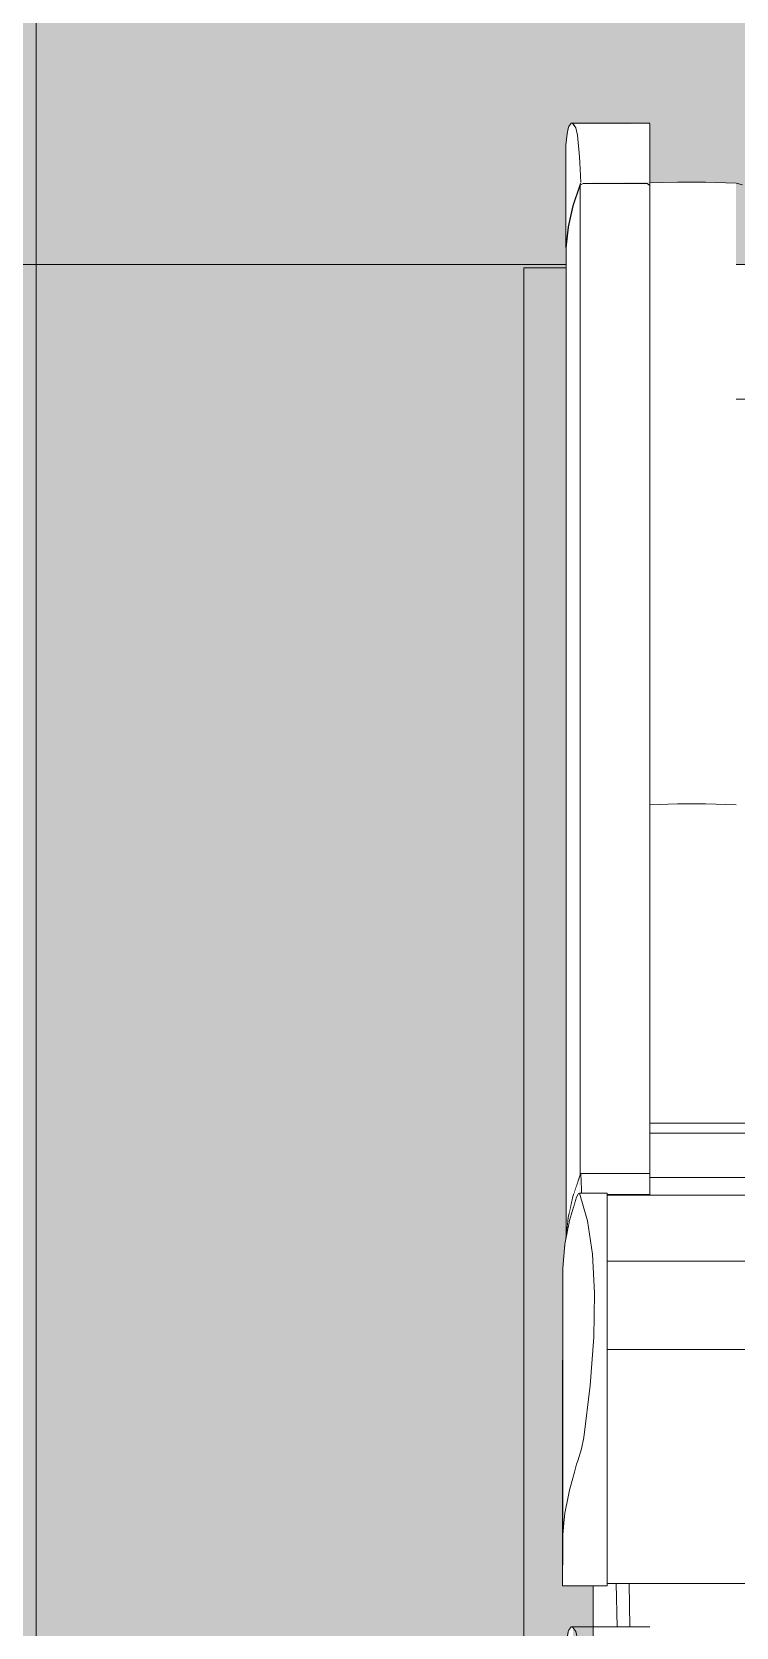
# Model space of a CAD drawing. Header units: metres. Extents: x -3 to 171, y -23 to 41.
# Drawn here: x 12.968 to 13.374, y -2.984 to -2.063 of the extents above; entities that cross this region are included whole.
import ezdxf

# ---------------------------------------------------------------- set-up
doc = ezdxf.new("R2010")
doc.units = ezdxf.units.M
doc.header["$MEASUREMENT"] = 0
for name, pattern in [('Achse', [0.004, 0.002, -0.001, 0, -0.001]), ('Punkt 1_1', [0.075, 0.025, -0.05]), ('Wipeout_Contour', [1, 0, -1])]:
    doc.linetypes.add(name, pattern=pattern)
for name, color, linetype in [('6._Dach PP STG1_1_325 Dachfenster', 7, 'Continuous'), ('6._Dach PP STG1_1_330 Dachaufbau', 7, 'Continuous'), ('6._Dach PP STG1_1_611 Entwässerung', 7, 'Continuous'), ('6._Dach PP STG1_1_950 Polierplan Bemaßung', 7, 'Continuous')]:
    doc.layers.add(name, color=color, linetype=linetype)

msp = doc.modelspace()

# ---------------------------------------------------------------- hatches: boundary and pattern name
at = {"layer": '6._Dach PP STG1_1_330 Dachaufbau', "linetype": 'Continuous', "lineweight": 0, "true_color": 0x000000}
h = msp.add_hatch(color=18, dxfattribs=at)
h.paths.add_polyline_path([(18.84003, -4.5), (18.83988, -4.54333), (18.83969, -4.6), (18.97043, -4.6), (18.98599, 0.07), (17.955, 0.07), (17.955, -0.77152), (16.205, -0.77152), (16.205, 0.07), (15.195, 0.07), (15.195, -0.4), (15.505, -0.4), (15.505, -0.73528), (12.655, -0.73528), (12.655, -4.5)])
h.paths.add_polyline_path([(17.93, -3.79873), (16.23, -3.79873), (16.23, -2.1975), (17.93, -2.1975)], flags=0)
h.paths.add_polyline_path([(14.99185, -2.1975), (14.99185, -3.79873), (13.29185, -3.79873), (13.29185, -2.1975)], flags=0)

# ---------------------------------------------------------------- linework, layer by layer
at = {"layer": '6._Dach PP STG1_1_325 Dachfenster', "color": 7, "linetype": 'Continuous', "lineweight": 13, "ltscale": 1000, "true_color": 0xf4f4f4, "flags": 128}
for points in [[(13.25185, -2.19932), (13.27635, -2.19932)], [(13.25185, -4.55782), (13.25185, -2.19932)]]:
    msp.add_lwpolyline(points, dxfattribs=at)
at = {"layer": '6._Dach PP STG1_1_611 Entwässerung', "color": 14, "linetype": 'Achse', "lineweight": 13, "ltscale": 1000, "true_color": 0xa80000}
msp.add_line((12.9703, -0.76911), (12.9703, -4.17214), dxfattribs=at)
at = {"layer": '6._Dach PP STG1_1_611 Entwässerung', "color": 171, "linetype": 'Continuous', "lineweight": 13, "ltscale": 1000, "true_color": 0x6c6cff, "flags": 128}
msp.add_lwpolyline([(12.9703, -0.69838), (12.9703, -4.17214)], dxfattribs=at)
at = {"layer": '6._Dach PP STG1_1_950 Polierplan Bemaßung', "color": 3, "linetype": 'Punkt 1_1', "lineweight": 0, "ltscale": 1000}
msp.add_line((2.05285, -2.1975), (22.9775, -2.1975), dxfattribs=at)

# ---------------------------------------------------------------- next in the draw order: wipeouts: each hides what was drawn before it
at = {"color": 254, "linetype": 'Wipeout_Contour', "lineweight": 0, "ltscale": 54.377171}
msp.add_wipeout([(13.32465, -2.50942), (13.32465, -2.69331), (13.34055, -2.69331), (13.34055, -2.50891)], dxfattribs=at).dxf.layer = '6._Dach PP STG1_1_325 Dachfenster'
at = {"color": 254, "linetype": 'Wipeout_Contour', "lineweight": 0, "ltscale": 54.506545}
msp.add_wipeout([(13.35675, -2.50891), (13.35675, -2.69331), (13.37435, -2.69331), (13.37435, -2.50947)], dxfattribs=at).dxf.layer = '6._Dach PP STG1_1_325 Dachfenster'
at = {"color": 254, "linetype": 'Wipeout_Contour', "lineweight": 0, "ltscale": 67.81652}
msp.add_wipeout([(13.27425, -2.93084), (13.2752, -2.92221), (13.27555, -2.91864), (13.27555, -2.76329), (13.27425, -2.77719)], dxfattribs=at).dxf.layer = '6._Dach PP STG1_1_325 Dachfenster'
at = {"color": 254, "linetype": 'Wipeout_Contour', "lineweight": 0, "ltscale": 81.703812}
msp.add_wipeout([(13.27745, -3.04401), (13.28015, -3.03184), (13.28015, -2.98451), (13.27916, -2.98422), (13.27785, -2.98607), (13.27745, -2.98718)], dxfattribs=at).dxf.layer = '6._Dach PP STG1_1_325 Dachfenster'
at = {"color": 254, "linetype": 'Wipeout_Contour', "lineweight": 0, "ltscale": 57.309891}
msp.add_wipeout([(13.29185, -2.22224), (14.99185, -2.22224), (14.99185, -2.1975), (13.29185, -2.1975)], dxfattribs=at).dxf.layer = '6._Dach PP STG1_1_330 Dachaufbau'
at = {"color": 254, "linetype": 'Wipeout_Contour', "lineweight": 0, "ltscale": 57.345708}
msp.add_wipeout([(13.29185, -2.27528), (14.99185, -2.27528), (14.99185, -2.2576), (13.29185, -2.2576)], dxfattribs=at).dxf.layer = '6._Dach PP STG1_1_330 Dachaufbau'

# ---------------------------------------------------------------- next in the draw order: linework, layer by layer
at = {"layer": '6._Dach PP STG1_1_330 Dachaufbau', "color": 7, "linetype": 'Continuous', "lineweight": 18, "ltscale": 1000, "flags": 128}
for points in [[(14.99185, -2.1975), (13.29185, -2.1975)], [(13.29185, -2.27528), (14.99185, -2.27528)]]:
    msp.add_lwpolyline(points, dxfattribs=at)

# ---------------------------------------------------------------- next in the draw order: wipeouts: each hides what was drawn before it
at = {"color": 254, "linetype": 'Wipeout_Contour', "lineweight": 0, "ltscale": 54.439628}
msp.add_wipeout([(13.34055, -2.50891), (13.34055, -2.69331), (13.35675, -2.69331), (13.35675, -2.50891)], dxfattribs=at).dxf.layer = '6._Dach PP STG1_1_325 Dachfenster'
at = {"color": 254, "linetype": 'Wipeout_Contour', "lineweight": 0, "ltscale": 67.801698}
msp.add_wipeout([(13.27555, -2.76329), (13.27555, -2.91864), (13.27747, -2.90906), (13.27815, -2.90528), (13.27815, -2.74963)], dxfattribs=at).dxf.layer = '6._Dach PP STG1_1_325 Dachfenster'
at = {"color": 254, "linetype": 'Wipeout_Contour', "lineweight": 0, "ltscale": 57.328997}
msp.add_wipeout([(13.29185, -2.2576), (14.99185, -2.2576), (14.99185, -2.22224), (13.29185, -2.22224)], dxfattribs=at).dxf.layer = '6._Dach PP STG1_1_330 Dachaufbau'

# ---------------------------------------------------------------- next in the draw order: linework, layer by layer
at = {"layer": '6._Dach PP STG1_1_330 Dachaufbau', "color": 7, "linetype": 'Continuous', "lineweight": 18, "ltscale": 1000, "flags": 128}
msp.add_lwpolyline([(13.29185, -2.1975), (13.29185, -3.79873)], dxfattribs=at)

# ---------------------------------------------------------------- next in the draw order: wipeouts: each hides what was drawn before it
at = {"color": 254, "linetype": 'Wipeout_Contour', "lineweight": 0, "ltscale": 54.192371}
msp.add_wipeout([(13.32465, -2.1757), (13.32465, -2.50942), (13.34055, -2.50891), (13.34055, -2.17519)], dxfattribs=at).dxf.layer = '6._Dach PP STG1_1_325 Dachfenster'
at = {"color": 254, "linetype": 'Wipeout_Contour', "lineweight": 0, "ltscale": 54.322138}
msp.add_wipeout([(13.35675, -2.50891), (13.37435, -2.50947), (13.37435, -2.17575), (13.35675, -2.17519)], dxfattribs=at).dxf.layer = '6._Dach PP STG1_1_325 Dachfenster'
at = {"color": 254, "linetype": 'Wipeout_Contour', "lineweight": 0, "ltscale": 67.808674}
msp.add_wipeout([(13.27815, -2.74963), (13.27815, -2.90528), (13.28114, -2.89492), (13.28225, -2.89025), (13.28225, -2.73614)], dxfattribs=at).dxf.layer = '6._Dach PP STG1_1_325 Dachfenster'

# ---------------------------------------------------------------- next in the draw order: linework, layer by layer
at = {"layer": '6._Dach PP STG1_1_325 Dachfenster', "color": 7, "linetype": 'Continuous', "lineweight": 13, "ltscale": 1000, "flags": 128}
for points in [[(13.27425, -2.77853), (13.27425, -2.79316)], [(13.27422, -2.86684), (13.27425, -2.79316)]]:
    msp.add_lwpolyline(points, dxfattribs=at)

# ---------------------------------------------------------------- next in the draw order: wipeouts: each hides what was drawn before it
at = {"color": 254, "linetype": 'Wipeout_Contour', "lineweight": 0, "ltscale": 54.255502}
msp.add_wipeout([(13.34055, -2.17519), (13.34055, -2.50891), (13.35675, -2.50891), (13.35675, -2.17519)], dxfattribs=at).dxf.layer = '6._Dach PP STG1_1_325 Dachfenster'
at = {"color": 254, "linetype": 'Wipeout_Contour', "lineweight": 0, "ltscale": 163.77221}
msp.add_wipeout([(13.28225, -2.89025), (13.28302, -2.88834), (13.2851, -2.88148), (13.28642, -2.8749), (13.29016, -2.84478), (13.29224, -2.81692), (13.29267, -2.79154), (13.29139, -2.76905), (13.2885, -2.74968), (13.284, -2.73369), (13.28336, -2.73398), (13.28225, -2.73614)], dxfattribs=at).dxf.layer = '6._Dach PP STG1_1_325 Dachfenster'
at = {"color": 254, "linetype": 'Wipeout_Contour', "lineweight": 0, "ltscale": 40.18881}
msp.add_wipeout([(13.27745, -2.74788), (13.27615, -2.76012), (13.27745, -2.75331)], dxfattribs=at).dxf.layer = '6._Dach PP STG1_1_325 Dachfenster'
at = {"color": 254, "linetype": 'Wipeout_Contour', "lineweight": 0, "ltscale": 81.39624}
msp.add_wipeout([(13.29185, -2.96046), (13.29185, -2.98422), (13.30448, -2.98422), (13.30385, -2.95926), (13.29985, -2.95926), (13.29985, -2.96046)], dxfattribs=at).dxf.layer = '6._Dach PP STG1_1_325 Dachfenster'

# ---------------------------------------------------------------- next in the draw order: wipeouts: each hides what was drawn before it
at = {"color": 254, "linetype": 'Wipeout_Contour', "lineweight": 0, "ltscale": 54.063454}
msp.add_wipeout([(13.32465, -2.15039), (13.32465, -2.1757), (13.34055, -2.17519), (13.34055, -2.14987)], dxfattribs=at).dxf.layer = '6._Dach PP STG1_1_325 Dachfenster'
at = {"color": 254, "linetype": 'Wipeout_Contour', "lineweight": 0, "ltscale": 54.052233}
msp.add_wipeout([(13.29985, -2.73369), (13.284, -2.73369), (13.2885, -2.74968), (13.29985, -2.74968)], dxfattribs=at).dxf.layer = '6._Dach PP STG1_1_325 Dachfenster'
at = {"color": 254, "linetype": 'Wipeout_Contour', "lineweight": 0, "ltscale": 54.199818}
msp.add_wipeout([(13.29224, -2.81692), (13.29016, -2.84478), (13.29985, -2.84478), (13.29985, -2.81692)], dxfattribs=at).dxf.layer = '6._Dach PP STG1_1_325 Dachfenster'
at = {"color": 254, "linetype": 'Wipeout_Contour', "lineweight": 0, "ltscale": 54.176365}
msp.add_wipeout([(13.30498, -2.95926), (13.30385, -2.95926), (13.30448, -2.98422), (13.3051, -2.98422)], dxfattribs=at).dxf.layer = '6._Dach PP STG1_1_325 Dachfenster'

# ---------------------------------------------------------------- next in the draw order: wipeouts: each hides what was drawn before it
at = {"color": 254, "linetype": 'Wipeout_Contour', "lineweight": 0, "ltscale": 163.278474}
msp.add_wipeout([(13.27615, -2.18793), (13.27765, -2.17569), (13.28035, -2.16352), (13.28435, -2.15157), (13.28615, -2.15061), (13.32295, -2.15061), (13.32465, -2.15186), (13.32465, -2.15046), (13.28458, -2.15046), (13.28415, -2.15157), (13.28015, -2.16352), (13.27745, -2.17569)], dxfattribs=at).dxf.layer = '6._Dach PP STG1_1_325 Dachfenster'
at = {"color": 254, "linetype": 'Wipeout_Contour', "lineweight": 0, "ltscale": 54.128265}
msp.add_wipeout([(13.34055, -2.17519), (13.35675, -2.17519), (13.35675, -2.14987), (13.34055, -2.14987)], dxfattribs=at).dxf.layer = '6._Dach PP STG1_1_325 Dachfenster'
at = {"color": 254, "linetype": 'Wipeout_Contour', "lineweight": 0, "ltscale": 68.128485}
msp.add_wipeout([(13.27745, -2.75331), (13.27815, -2.74963), (13.28015, -2.74305), (13.28015, -2.73571), (13.27745, -2.74788)], dxfattribs=at).dxf.layer = '6._Dach PP STG1_1_325 Dachfenster'
at = {"color": 254, "linetype": 'Wipeout_Contour', "lineweight": 0, "ltscale": 54.102565}
msp.add_wipeout([(13.2885, -2.74968), (13.29139, -2.76905), (13.29985, -2.76905), (13.29985, -2.74968)], dxfattribs=at).dxf.layer = '6._Dach PP STG1_1_325 Dachfenster'
at = {"color": 254, "linetype": 'Wipeout_Contour', "lineweight": 0, "ltscale": 54.155899}
msp.add_wipeout([(13.29016, -2.84478), (13.28642, -2.8749), (13.29985, -2.8749), (13.29985, -2.84478)], dxfattribs=at).dxf.layer = '6._Dach PP STG1_1_325 Dachfenster'
at = {"color": 254, "linetype": 'Wipeout_Contour', "lineweight": 0, "ltscale": 54.485114}
msp.add_wipeout([(13.27423, -2.95311), (13.27422, -2.96046), (13.29985, -2.96046), (13.29985, -2.95311)], dxfattribs=at).dxf.layer = '6._Dach PP STG1_1_325 Dachfenster'
at = {"color": 254, "linetype": 'Wipeout_Contour', "lineweight": 0, "ltscale": 41.124907}
msp.add_wipeout([(13.30505, -2.95926), (13.3056, -2.98422), (13.30516, -2.95926)], dxfattribs=at).dxf.layer = '6._Dach PP STG1_1_325 Dachfenster'

# ---------------------------------------------------------------- next in the draw order: linework, layer by layer
at = {"layer": '6._Dach PP STG1_1_325 Dachfenster', "color": 7, "linetype": 'Continuous', "lineweight": 13, "ltscale": 1000, "flags": 128}
msp.add_lwpolyline([(13.27422, -2.95834), (13.27422, -2.96046)], dxfattribs=at)

# ---------------------------------------------------------------- next in the draw order: wipeouts: each hides what was drawn before it
at = {"color": 254, "linetype": 'Wipeout_Contour', "lineweight": 0, "ltscale": 67.112928}
msp.add_wipeout([(13.27615, -2.18793), (13.27745, -2.17569), (13.27745, -2.11886), (13.27692, -2.12203), (13.27615, -2.12852)], dxfattribs=at).dxf.layer = '6._Dach PP STG1_1_325 Dachfenster'
at = {"color": 254, "linetype": 'Wipeout_Contour', "lineweight": 0, "ltscale": 54.193855}
msp.add_wipeout([(13.35675, -2.14987), (13.35675, -2.17519), (13.37435, -2.17575), (13.37435, -2.15044)], dxfattribs=at).dxf.layer = '6._Dach PP STG1_1_325 Dachfenster'
at = {"color": 254, "linetype": 'Wipeout_Contour', "lineweight": 0, "ltscale": 81.158885}
msp.add_wipeout([(13.28415, -2.72376), (13.28015, -2.73571), (13.28015, -2.74305), (13.28225, -2.73614), (13.28336, -2.73398), (13.284, -2.73369)], dxfattribs=at).dxf.layer = '6._Dach PP STG1_1_325 Dachfenster'
at = {"color": 254, "linetype": 'Wipeout_Contour', "lineweight": 0, "ltscale": 54.224828}
msp.add_wipeout([(13.29267, -2.79154), (13.29985, -2.79154), (13.29985, -2.76905), (13.29139, -2.76905)], dxfattribs=at).dxf.layer = '6._Dach PP STG1_1_325 Dachfenster'
at = {"color": 254, "linetype": 'Wipeout_Contour', "lineweight": 0, "ltscale": 56.016645}
msp.add_wipeout([(13.29985, -2.82399), (13.29985, -2.8457), (14.10385, -2.8457), (14.10385, -2.82399)], dxfattribs=at).dxf.layer = '6._Dach PP STG1_1_325 Dachfenster'
at = {"color": 254, "linetype": 'Wipeout_Contour', "lineweight": 0, "ltscale": 54.478171}
msp.add_wipeout([(13.27424, -2.94434), (13.27423, -2.95311), (13.29985, -2.95311), (13.29985, -2.94434)], dxfattribs=at).dxf.layer = '6._Dach PP STG1_1_325 Dachfenster'
at = {"color": 254, "linetype": 'Wipeout_Contour', "lineweight": 0, "ltscale": 40.709526}
msp.add_wipeout([(13.30498, -2.95926), (13.3051, -2.98422), (13.30505, -2.95926)], dxfattribs=at).dxf.layer = '6._Dach PP STG1_1_325 Dachfenster'

# ---------------------------------------------------------------- next in the draw order: wipeouts: each hides what was drawn before it
at = {"color": 254, "linetype": 'Wipeout_Contour', "lineweight": 0, "ltscale": 107.344366}
msp.add_wipeout([(13.28015, -2.11619), (13.28015, -2.16352), (13.28415, -2.15157), (13.28415, -2.13852), (13.28403, -2.13533), (13.28282, -2.1228), (13.28186, -2.11859), (13.28045, -2.11624)], dxfattribs=at).dxf.layer = '6._Dach PP STG1_1_325 Dachfenster'
at = {"color": 254, "linetype": 'Wipeout_Contour', "lineweight": 0, "ltscale": 81.851054}
msp.add_wipeout([(13.28505, -2.73166), (13.28505, -2.73369), (13.29985, -2.73369), (13.29985, -2.73461), (13.32465, -2.73461), (13.32465, -2.73166)], dxfattribs=at).dxf.layer = '6._Dach PP STG1_1_325 Dachfenster'
at = {"color": 254, "linetype": 'Wipeout_Contour', "lineweight": 0, "ltscale": 54.336859}
msp.add_wipeout([(13.29985, -2.79154), (13.29267, -2.79154), (13.29224, -2.81692), (13.29985, -2.81692)], dxfattribs=at).dxf.layer = '6._Dach PP STG1_1_325 Dachfenster'
at = {"color": 254, "linetype": 'Wipeout_Contour', "lineweight": 0, "ltscale": 56.007106}
msp.add_wipeout([(13.29985, -2.82378), (14.10385, -2.82378), (14.10385, -2.82321), (13.29985, -2.82321)], dxfattribs=at).dxf.layer = '6._Dach PP STG1_1_325 Dachfenster'
at = {"color": 254, "linetype": 'Wipeout_Contour', "lineweight": 0, "ltscale": 54.469952}
msp.add_wipeout([(13.27425, -2.93402), (13.27424, -2.94434), (13.29985, -2.94434), (13.29985, -2.93402)], dxfattribs=at).dxf.layer = '6._Dach PP STG1_1_325 Dachfenster'
at = {"color": 254, "linetype": 'Wipeout_Contour', "lineweight": 0, "ltscale": 54.56421}
msp.add_wipeout([(13.31259, -2.95926), (13.30516, -2.95926), (13.30571, -2.98422), (13.31298, -2.98422)], dxfattribs=at).dxf.layer = '6._Dach PP STG1_1_325 Dachfenster'

# ---------------------------------------------------------------- next in the draw order: wipeouts: each hides what was drawn before it
at = {"color": 254, "linetype": 'Wipeout_Contour', "lineweight": 0, "ltscale": 53.902644}
msp.add_wipeout([(13.28282, -2.1228), (13.28403, -2.13533), (13.32465, -2.13533), (13.32465, -2.1228)], dxfattribs=at).dxf.layer = '6._Dach PP STG1_1_325 Dachfenster'
at = {"color": 254, "linetype": 'Wipeout_Contour', "lineweight": 0, "ltscale": 67.847094}
msp.add_wipeout([(13.28415, -2.72376), (13.28415, -2.73369), (13.28505, -2.73369), (13.28505, -2.73166), (13.28469, -2.72249)], dxfattribs=at).dxf.layer = '6._Dach PP STG1_1_325 Dachfenster'
at = {"color": 254, "linetype": 'Wipeout_Contour', "lineweight": 0, "ltscale": 42.206516}
msp.add_wipeout([(13.29985, -2.82399), (14.10385, -2.82399), (13.29985, -2.82378)], dxfattribs=at).dxf.layer = '6._Dach PP STG1_1_325 Dachfenster'
at = {"color": 254, "linetype": 'Wipeout_Contour', "lineweight": 0, "ltscale": 68.557557}
msp.add_wipeout([(13.27425, -2.93402), (13.29985, -2.93402), (13.29985, -2.92221), (13.2752, -2.92221), (13.27425, -2.93084)], dxfattribs=at).dxf.layer = '6._Dach PP STG1_1_325 Dachfenster'
at = {"color": 254, "linetype": 'Wipeout_Contour', "lineweight": 0, "ltscale": 112.214581}
msp.add_wipeout([(13.31259, -2.95926), (13.31298, -2.98422), (13.32465, -2.98422), (13.32465, -3.01187), (14.07905, -3.01187), (14.07905, -2.98422), (14.09073, -2.98422), (14.09111, -2.95926)], dxfattribs=at).dxf.layer = '6._Dach PP STG1_1_325 Dachfenster'

# ---------------------------------------------------------------- next in the draw order: wipeouts: each hides what was drawn before it
at = {"color": 254, "linetype": 'Wipeout_Contour', "lineweight": 0, "ltscale": 67.831986}
msp.add_wipeout([(13.28403, -2.13533), (13.28415, -2.13852), (13.28466, -2.15004), (13.32465, -2.15004), (13.32465, -2.13533)], dxfattribs=at).dxf.layer = '6._Dach PP STG1_1_325 Dachfenster'
at = {"color": 254, "linetype": 'Wipeout_Contour', "lineweight": 0, "ltscale": 54.354131}
msp.add_wipeout([(13.32465, -2.72249), (13.28469, -2.72249), (13.28505, -2.73166), (13.32465, -2.73166)], dxfattribs=at).dxf.layer = '6._Dach PP STG1_1_325 Dachfenster'
at = {"color": 254, "linetype": 'Wipeout_Contour', "lineweight": 0, "ltscale": 41.812398}
msp.add_wipeout([(14.10385, -2.82293), (13.29985, -2.82293), (14.10385, -2.82321)], dxfattribs=at).dxf.layer = '6._Dach PP STG1_1_325 Dachfenster'
at = {"color": 254, "linetype": 'Wipeout_Contour', "lineweight": 0, "ltscale": 68.480423}
msp.add_wipeout([(13.27555, -2.91864), (13.2752, -2.92221), (13.29985, -2.92221), (13.29985, -2.90906), (13.27747, -2.90906)], dxfattribs=at).dxf.layer = '6._Dach PP STG1_1_325 Dachfenster'
at = {"color": 254, "linetype": 'Wipeout_Contour', "lineweight": 0, "ltscale": 56.11665}
msp.add_wipeout([(13.29985, -2.95926), (14.10385, -2.95926), (14.10385, -2.95177), (13.29985, -2.95177)], dxfattribs=at).dxf.layer = '6._Dach PP STG1_1_325 Dachfenster'
at = {"color": 254, "linetype": 'Wipeout_Contour', "lineweight": 0, "ltscale": 41.444918}
msp.add_wipeout([(13.27916, -2.98422), (13.28015, -2.98451), (13.32465, -2.98457)], dxfattribs=at).dxf.layer = '6._Dach PP STG1_1_325 Dachfenster'

# ---------------------------------------------------------------- next in the draw order: linework, layer by layer
at = {"layer": '6._Dach PP STG1_1_325 Dachfenster', "color": 7, "linetype": 'Continuous', "lineweight": 13, "ltscale": 1000, "flags": 128}
for points in [[(13.27422, -2.96046), (13.29985, -2.96046)], [(13.29185, -2.96046), (13.29185, -2.98422)], [(13.29985, -2.95926), (14.10385, -2.95926)], [(13.30516, -2.95926), (13.30571, -2.98422)], [(13.31298, -2.98422), (13.31259, -2.95926)], [(13.27615, -2.99685), (13.27692, -2.99035), (13.27745, -2.98718), (13.27785, -2.98607), (13.27916, -2.98422), (13.28015, -2.98451), (13.28186, -2.98692), (13.28282, -2.99113), (13.28403, -3.00365), (13.28415, -3.00685), (13.28466, -3.01836)], [(13.27916, -2.98422), (13.32465, -2.98422)]]:
    msp.add_lwpolyline(points, dxfattribs=at)

# ---------------------------------------------------------------- next in the draw order: wipeouts: each hides what was drawn before it
at = {"color": 254, "linetype": 'Wipeout_Contour', "lineweight": 0, "ltscale": 40.956718}
msp.add_wipeout([(13.28415, -2.13852), (13.28415, -2.15157), (13.28458, -2.15046)], dxfattribs=at).dxf.layer = '6._Dach PP STG1_1_325 Dachfenster'
at = {"color": 254, "linetype": 'Wipeout_Contour', "lineweight": 0, "ltscale": 55.942906}
msp.add_wipeout([(13.29985, -2.7349), (13.29985, -2.75102), (14.10385, -2.75102), (14.10385, -2.7349)], dxfattribs=at).dxf.layer = '6._Dach PP STG1_1_325 Dachfenster'
at = {"color": 254, "linetype": 'Wipeout_Contour', "lineweight": 0, "ltscale": 55.996368}
msp.add_wipeout([(14.10385, -2.79656), (13.29985, -2.79656), (13.29985, -2.82293), (14.10385, -2.82293)], dxfattribs=at).dxf.layer = '6._Dach PP STG1_1_325 Dachfenster'
at = {"color": 254, "linetype": 'Wipeout_Contour', "lineweight": 0, "ltscale": 68.388352}
msp.add_wipeout([(13.27815, -2.90528), (13.27747, -2.90906), (13.29985, -2.90906), (13.29985, -2.89492), (13.28114, -2.89492)], dxfattribs=at).dxf.layer = '6._Dach PP STG1_1_325 Dachfenster'
at = {"color": 254, "linetype": 'Wipeout_Contour', "lineweight": 0, "ltscale": 56.10982}
msp.add_wipeout([(13.29985, -2.94307), (13.29985, -2.95177), (14.10385, -2.95177), (14.10385, -2.94307)], dxfattribs=at).dxf.layer = '6._Dach PP STG1_1_325 Dachfenster'

# ---------------------------------------------------------------- next in the draw order: linework, layer by layer
at = {"layer": '6._Dach PP STG1_1_325 Dachfenster', "color": 7, "linetype": 'Continuous', "lineweight": 13, "ltscale": 1000, "flags": 128}
for points in [[(13.29985, -2.82399), (14.10385, -2.82399)], [(13.27422, -2.86684), (13.27422, -2.95834)]]:
    msp.add_lwpolyline(points, dxfattribs=at)

# ---------------------------------------------------------------- next in the draw order: wipeouts: each hides what was drawn before it
at = {"color": 254, "linetype": 'Wipeout_Contour', "lineweight": 0, "ltscale": 80.787129}
msp.add_wipeout([(13.27745, -2.17569), (13.28015, -2.16352), (13.28015, -2.11619), (13.27916, -2.11589), (13.27785, -2.11774), (13.27745, -2.11886)], dxfattribs=at).dxf.layer = '6._Dach PP STG1_1_325 Dachfenster'
at = {"color": 254, "linetype": 'Wipeout_Contour', "lineweight": 0, "ltscale": 55.931138}
msp.add_wipeout([(14.07905, -2.72811), (13.32465, -2.72811), (13.32465, -2.73042), (14.07905, -2.73042)], dxfattribs=at).dxf.layer = '6._Dach PP STG1_1_325 Dachfenster'
at = {"color": 254, "linetype": 'Wipeout_Contour', "lineweight": 0, "ltscale": 55.957759}
msp.add_wipeout([(14.10385, -2.75102), (13.29985, -2.75102), (13.29985, -2.77223), (14.10385, -2.77223)], dxfattribs=at).dxf.layer = '6._Dach PP STG1_1_325 Dachfenster'
at = {"color": 254, "linetype": 'Wipeout_Contour', "lineweight": 0, "ltscale": 68.328005}
msp.add_wipeout([(13.28225, -2.89025), (13.28114, -2.89492), (13.29985, -2.89492), (13.29985, -2.88834), (13.28302, -2.88834)], dxfattribs=at).dxf.layer = '6._Dach PP STG1_1_325 Dachfenster'
at = {"color": 254, "linetype": 'Wipeout_Contour', "lineweight": 0, "ltscale": 56.101851}
msp.add_wipeout([(13.29985, -2.93282), (13.29985, -2.94307), (14.10385, -2.94307), (14.10385, -2.93282)], dxfattribs=at).dxf.layer = '6._Dach PP STG1_1_325 Dachfenster'

# ---------------------------------------------------------------- next in the draw order: wipeouts: each hides what was drawn before it
at = {"color": 254, "linetype": 'Wipeout_Contour', "lineweight": 0, "ltscale": 40.937926}
msp.add_wipeout([(13.27916, -2.11589), (13.28015, -2.11619), (13.32465, -2.11624)], dxfattribs=at).dxf.layer = '6._Dach PP STG1_1_325 Dachfenster'
at = {"color": 254, "linetype": 'Wipeout_Contour', "lineweight": 0, "ltscale": 41.01424}
msp.add_wipeout([(13.28458, -2.15046), (13.32465, -2.15046), (13.28466, -2.15004)], dxfattribs=at).dxf.layer = '6._Dach PP STG1_1_325 Dachfenster'
at = {"color": 254, "linetype": 'Wipeout_Contour', "lineweight": 0, "ltscale": 67.40067}
msp.add_wipeout([(13.27635, -2.18793), (13.27635, -2.75824), (13.27745, -2.74788), (13.27765, -2.74698), (13.27765, -2.17569)], dxfattribs=at).dxf.layer = '6._Dach PP STG1_1_325 Dachfenster'
at = {"color": 254, "linetype": 'Wipeout_Contour', "lineweight": 0, "ltscale": 55.966235}
msp.add_wipeout([(13.29985, -2.77223), (13.29985, -2.77308), (14.10385, -2.77308), (14.10385, -2.77223)], dxfattribs=at).dxf.layer = '6._Dach PP STG1_1_325 Dachfenster'
at = {"color": 254, "linetype": 'Wipeout_Contour', "lineweight": 0, "ltscale": 54.320965}
msp.add_wipeout([(13.2851, -2.88148), (13.28302, -2.88834), (13.29985, -2.88834), (13.29985, -2.88148)], dxfattribs=at).dxf.layer = '6._Dach PP STG1_1_325 Dachfenster'
at = {"color": 254, "linetype": 'Wipeout_Contour', "lineweight": 0, "ltscale": 56.092629}
msp.add_wipeout([(14.10385, -2.92108), (13.29985, -2.92108), (13.29985, -2.93282), (14.10385, -2.93282)], dxfattribs=at).dxf.layer = '6._Dach PP STG1_1_325 Dachfenster'

# ---------------------------------------------------------------- next in the draw order: wipeouts: each hides what was drawn before it
at = {"color": 254, "linetype": 'Wipeout_Contour', "lineweight": 0, "ltscale": 53.887856}
msp.add_wipeout([(13.28045, -2.11624), (13.28186, -2.11859), (13.32465, -2.11859), (13.32465, -2.11624)], dxfattribs=at).dxf.layer = '6._Dach PP STG1_1_325 Dachfenster'
at = {"color": 254, "linetype": 'Wipeout_Contour', "lineweight": 0, "ltscale": 54.23564}
msp.add_wipeout([(13.32295, -2.15061), (13.32295, -2.72249), (13.32465, -2.72249), (13.32465, -2.15186)], dxfattribs=at).dxf.layer = '6._Dach PP STG1_1_325 Dachfenster'
at = {"color": 254, "linetype": 'Wipeout_Contour', "lineweight": 0, "ltscale": 67.321566}
msp.add_wipeout([(13.27765, -2.17569), (13.27765, -2.74698), (13.28015, -2.73571), (13.28035, -2.73511), (13.28035, -2.16352)], dxfattribs=at).dxf.layer = '6._Dach PP STG1_1_325 Dachfenster'
at = {"color": 254, "linetype": 'Wipeout_Contour', "lineweight": 0, "ltscale": 55.976285}
msp.add_wipeout([(13.29985, -2.77308), (13.29985, -2.79656), (14.10385, -2.79656), (14.10385, -2.77308)], dxfattribs=at).dxf.layer = '6._Dach PP STG1_1_325 Dachfenster'
at = {"color": 254, "linetype": 'Wipeout_Contour', "lineweight": 0, "ltscale": 54.352442}
msp.add_wipeout([(13.28642, -2.8749), (13.2851, -2.88148), (13.29985, -2.88148), (13.29985, -2.8749)], dxfattribs=at).dxf.layer = '6._Dach PP STG1_1_325 Dachfenster'
at = {"color": 254, "linetype": 'Wipeout_Contour', "lineweight": 0, "ltscale": 56.082313}
msp.add_wipeout([(13.29985, -2.92108), (14.10385, -2.92108), (14.10385, -2.90814), (13.29985, -2.90814)], dxfattribs=at).dxf.layer = '6._Dach PP STG1_1_325 Dachfenster'

# ---------------------------------------------------------------- next in the draw order: linework, layer by layer
at = {"layer": '6._Dach PP STG1_1_325 Dachfenster', "color": 7, "linetype": 'Continuous', "lineweight": 13, "ltscale": 1000, "flags": 128}
msp.add_lwpolyline([(13.29985, -2.77308), (14.10385, -2.77308)], dxfattribs=at)

# ---------------------------------------------------------------- next in the draw order: wipeouts: each hides what was drawn before it
at = {"color": 254, "linetype": 'Wipeout_Contour', "lineweight": 0, "ltscale": 53.90144}
msp.add_wipeout([(13.32465, -2.11859), (13.28186, -2.11859), (13.28282, -2.1228), (13.32465, -2.1228)], dxfattribs=at).dxf.layer = '6._Dach PP STG1_1_325 Dachfenster'
at = {"color": 254, "linetype": 'Wipeout_Contour', "lineweight": 0, "ltscale": 67.303596}
msp.add_wipeout([(13.28035, -2.16352), (13.28035, -2.73511), (13.28415, -2.72376), (13.28435, -2.72323), (13.28435, -2.15157)], dxfattribs=at).dxf.layer = '6._Dach PP STG1_1_325 Dachfenster'
at = {"color": 254, "linetype": 'Wipeout_Contour', "lineweight": 0, "ltscale": 56.03782}
msp.add_wipeout([(13.29985, -2.87547), (14.10385, -2.87547), (14.10385, -2.8457), (13.29985, -2.8457)], dxfattribs=at).dxf.layer = '6._Dach PP STG1_1_325 Dachfenster'
at = {"color": 254, "linetype": 'Wipeout_Contour', "lineweight": 0, "ltscale": 56.071066}
msp.add_wipeout([(13.29985, -2.90814), (14.10385, -2.90814), (14.10385, -2.89407), (13.29985, -2.89407)], dxfattribs=at).dxf.layer = '6._Dach PP STG1_1_325 Dachfenster'

# ---------------------------------------------------------------- next in the draw order: linework, layer by layer
at = {"layer": '6._Dach PP STG1_1_325 Dachfenster', "color": 7, "linetype": 'Continuous', "lineweight": 13, "ltscale": 1000, "flags": 128}
for points in [[(13.27916, -2.11589), (13.32465, -2.11589)], [(13.27615, -2.12852), (13.27615, -2.18793)], [(13.27635, -2.18793), (13.27635, -2.75824)], [(13.284, -2.73369), (13.2885, -2.74968), (13.29139, -2.76905), (13.29267, -2.79154), (13.29224, -2.81692), (13.29016, -2.84478), (13.28642, -2.8749), (13.2851, -2.88148), (13.28302, -2.88834), (13.28225, -2.89025), (13.28114, -2.89492), (13.27815, -2.90528), (13.27747, -2.90906), (13.27555, -2.91864), (13.2752, -2.92221), (13.27425, -2.93084), (13.27425, -2.93402), (13.27424, -2.94434), (13.27423, -2.95311), (13.27422, -2.96046)], [(13.28336, -2.73398), (13.28225, -2.73614), (13.27815, -2.74963), (13.27555, -2.76329), (13.27425, -2.77719), (13.27425, -2.77853)], [(13.28336, -2.73398), (13.284, -2.73369)], [(13.284, -2.73369), (13.29985, -2.73369)]]:
    msp.add_lwpolyline(points, dxfattribs=at)

# ---------------------------------------------------------------- next in the draw order: wipeouts: each hides what was drawn before it
at = {"color": 254, "linetype": 'Wipeout_Contour', "lineweight": 0, "ltscale": 68.104582}
msp.add_wipeout([(13.28615, -2.15061), (13.28435, -2.15157), (13.28435, -2.72323), (13.2846, -2.72258), (13.28615, -2.72249)], dxfattribs=at).dxf.layer = '6._Dach PP STG1_1_325 Dachfenster'
at = {"color": 254, "linetype": 'Wipeout_Contour', "lineweight": 0, "ltscale": 56.062573}
msp.add_wipeout([(14.10385, -2.88799), (13.29985, -2.88799), (13.29985, -2.89407), (14.10385, -2.89407)], dxfattribs=at).dxf.layer = '6._Dach PP STG1_1_325 Dachfenster'

# ---------------------------------------------------------------- next in the draw order: wipeouts: each hides what was drawn before it
at = {"color": 254, "linetype": 'Wipeout_Contour', "lineweight": 0, "ltscale": 54.159922}
msp.add_wipeout([(13.28615, -2.15061), (13.28615, -2.72249), (13.32295, -2.72249), (13.32295, -2.15061)], dxfattribs=at).dxf.layer = '6._Dach PP STG1_1_325 Dachfenster'
at = {"color": 254, "linetype": 'Wipeout_Contour', "lineweight": 0, "ltscale": 56.057393}
msp.add_wipeout([(14.10385, -2.88155), (13.29985, -2.88155), (13.29985, -2.88799), (14.10385, -2.88799)], dxfattribs=at).dxf.layer = '6._Dach PP STG1_1_325 Dachfenster'

# ---------------------------------------------------------------- next in the draw order: linework, layer by layer
at = {"layer": '6._Dach PP STG1_1_325 Dachfenster', "color": 7, "linetype": 'Continuous', "lineweight": 13, "ltscale": 1000, "flags": 128}
for points in [[(13.27615, -2.12852), (13.27692, -2.12203), (13.27745, -2.11886), (13.27785, -2.11774), (13.27916, -2.11589), (13.28015, -2.11619), (13.28186, -2.11859), (13.28282, -2.1228), (13.28403, -2.13533), (13.28415, -2.13852), (13.28466, -2.15004)], [(13.32465, -2.15004), (13.32465, -2.13533), (13.32465, -2.1228), (13.32465, -2.11859), (13.32465, -2.11624)], [(13.28458, -2.15046), (13.28415, -2.15157), (13.28015, -2.16352), (13.27745, -2.17569), (13.27615, -2.18793)], [(13.27635, -2.18793), (13.27765, -2.17569), (13.28035, -2.16352), (13.28435, -2.15157)], [(13.28435, -2.15157), (13.28615, -2.15061)], [(13.28435, -2.15157), (13.28435, -2.72323)], [(13.28615, -2.15061), (13.32295, -2.15061)], [(13.32295, -2.15061), (13.32465, -2.15186)], [(13.37815, -2.1515), (13.37435, -2.15044), (13.35675, -2.14987), (13.34055, -2.14987), (13.32465, -2.15039)], [(13.32465, -2.15186), (13.32465, -2.15046)], [(13.37435, -2.50947), (13.35675, -2.50891), (13.34055, -2.50891), (13.32465, -2.50942)], [(13.27615, -2.76012), (13.27745, -2.74788), (13.28015, -2.73571), (13.28415, -2.72376), (13.2846, -2.72258)], [(13.28469, -2.72249), (13.28505, -2.73166), (13.28505, -2.73369)]]:
    msp.add_lwpolyline(points, dxfattribs=at)

# ---------------------------------------------------------------- next in the draw order: wipeouts: each hides what was drawn before it
at = {"color": 254, "linetype": 'Wipeout_Contour', "lineweight": 0, "ltscale": 55.905474}
msp.add_wipeout([(13.32465, -2.69344), (13.32465, -2.69918), (14.07905, -2.69918), (14.07905, -2.69344)], dxfattribs=at).dxf.layer = '6._Dach PP STG1_1_325 Dachfenster'
at = {"color": 254, "linetype": 'Wipeout_Contour', "lineweight": 0, "ltscale": 55.92946}
msp.add_wipeout([(14.07905, -2.72616), (13.32465, -2.72616), (13.32465, -2.72811), (14.07905, -2.72811)], dxfattribs=at).dxf.layer = '6._Dach PP STG1_1_325 Dachfenster'
at = {"color": 254, "linetype": 'Wipeout_Contour', "lineweight": 0, "ltscale": 56.052213}
msp.add_wipeout([(14.10385, -2.87547), (13.29985, -2.87547), (13.29985, -2.88155), (14.10385, -2.88155)], dxfattribs=at).dxf.layer = '6._Dach PP STG1_1_325 Dachfenster'

# ---------------------------------------------------------------- next in the draw order: linework, layer by layer
at = {"layer": '6._Dach PP STG1_1_325 Dachfenster', "color": 7, "linetype": 'Continuous', "lineweight": 13, "ltscale": 1000, "flags": 128}
for points in [[(14.07905, -2.69331), (13.32465, -2.69331)], [(13.29985, -2.96046), (13.29985, -2.95311), (13.29985, -2.94434), (13.29985, -2.93402), (13.29985, -2.92221), (13.29985, -2.90906), (13.29985, -2.89492), (13.29985, -2.88834), (13.29985, -2.88148), (13.29985, -2.8749), (13.29985, -2.84478), (13.29985, -2.81692), (13.29985, -2.79154), (13.29985, -2.76905), (13.29985, -2.74968), (13.29985, -2.73369)]]:
    msp.add_lwpolyline(points, dxfattribs=at)

# ---------------------------------------------------------------- next in the draw order: wipeouts: each hides what was drawn before it
at = {"color": 254, "linetype": 'Wipeout_Contour', "lineweight": 0, "ltscale": 55.908232}
msp.add_wipeout([(13.32465, -2.7007), (14.07905, -2.7007), (14.07905, -2.69918), (13.32465, -2.69918)], dxfattribs=at).dxf.layer = '6._Dach PP STG1_1_325 Dachfenster'
at = {"color": 254, "linetype": 'Wipeout_Contour', "lineweight": 0, "ltscale": 55.927122}
msp.add_wipeout([(14.07905, -2.7237), (13.32465, -2.7237), (13.32465, -2.72464), (14.07905, -2.72464)], dxfattribs=at).dxf.layer = '6._Dach PP STG1_1_325 Dachfenster'
at = {"color": 254, "linetype": 'Wipeout_Contour', "lineweight": 0, "ltscale": 55.933134}
msp.add_wipeout([(14.07905, -2.73042), (13.32465, -2.73042), (13.32465, -2.73318), (14.07905, -2.73318)], dxfattribs=at).dxf.layer = '6._Dach PP STG1_1_325 Dachfenster'

# ---------------------------------------------------------------- next in the draw order: wipeouts: each hides what was drawn before it
at = {"color": 254, "linetype": 'Wipeout_Contour', "lineweight": 0, "ltscale": 55.911249}
msp.add_wipeout([(13.32465, -2.70497), (14.07905, -2.70497), (14.07905, -2.70265), (13.32465, -2.70265)], dxfattribs=at).dxf.layer = '6._Dach PP STG1_1_325 Dachfenster'
at = {"color": 254, "linetype": 'Wipeout_Contour', "lineweight": 0, "ltscale": 55.92597}
msp.add_wipeout([(14.07905, -2.72245), (13.32465, -2.72245), (13.32465, -2.72295), (14.07905, -2.72295)], dxfattribs=at).dxf.layer = '6._Dach PP STG1_1_325 Dachfenster'
at = {"color": 254, "linetype": 'Wipeout_Contour', "lineweight": 0, "ltscale": 55.934875}
msp.add_wipeout([(14.07905, -2.73318), (13.32465, -2.73318), (13.32465, -2.7349), (14.07905, -2.7349)], dxfattribs=at).dxf.layer = '6._Dach PP STG1_1_325 Dachfenster'

# ---------------------------------------------------------------- next in the draw order: linework, layer by layer
at = {"layer": '6._Dach PP STG1_1_325 Dachfenster', "color": 7, "linetype": 'Continuous', "lineweight": 13, "ltscale": 1000, "flags": 128}
for points in [[(13.29985, -2.73461), (13.32465, -2.73461)], [(13.29985, -2.7349), (14.10385, -2.7349)]]:
    msp.add_lwpolyline(points, dxfattribs=at)

# ---------------------------------------------------------------- next in the draw order: wipeouts: each hides what was drawn before it
at = {"color": 254, "linetype": 'Wipeout_Contour', "lineweight": 0, "ltscale": 55.913228}
msp.add_wipeout([(14.07905, -2.70497), (13.32465, -2.70497), (13.32465, -2.70772), (14.07905, -2.70772)], dxfattribs=at).dxf.layer = '6._Dach PP STG1_1_325 Dachfenster'
at = {"color": 254, "linetype": 'Wipeout_Contour', "lineweight": 0, "ltscale": 55.920871}
msp.add_wipeout([(13.32465, -2.71799), (14.07905, -2.71799), (14.07905, -2.71427), (13.32465, -2.71427)], dxfattribs=at).dxf.layer = '6._Dach PP STG1_1_325 Dachfenster'
at = {"color": 254, "linetype": 'Wipeout_Contour', "lineweight": 0, "ltscale": 55.928094}
msp.add_wipeout([(13.32465, -2.72616), (14.07905, -2.72616), (14.07905, -2.72464), (13.32465, -2.72464)], dxfattribs=at).dxf.layer = '6._Dach PP STG1_1_325 Dachfenster'

# ---------------------------------------------------------------- next in the draw order: wipeouts: each hides what was drawn before it
at = {"color": 254, "linetype": 'Wipeout_Contour', "lineweight": 0, "ltscale": 55.909587}
msp.add_wipeout([(13.32465, -2.70265), (14.07905, -2.70265), (14.07905, -2.7007), (13.32465, -2.7007)], dxfattribs=at).dxf.layer = '6._Dach PP STG1_1_325 Dachfenster'
at = {"color": 254, "linetype": 'Wipeout_Contour', "lineweight": 0, "ltscale": 55.918051}
msp.add_wipeout([(13.32465, -2.71427), (14.07905, -2.71427), (14.07905, -2.71077), (13.32465, -2.71077)], dxfattribs=at).dxf.layer = '6._Dach PP STG1_1_325 Dachfenster'

# ---------------------------------------------------------------- next in the draw order: linework, layer by layer
at = {"layer": '6._Dach PP STG1_1_325 Dachfenster', "color": 7, "linetype": 'Continuous', "lineweight": 13, "ltscale": 1000, "flags": 128}
msp.add_lwpolyline([(14.07905, -2.69918), (13.32465, -2.69918)], dxfattribs=at)

# ---------------------------------------------------------------- next in the draw order: wipeouts: each hides what was drawn before it
at = {"color": 254, "linetype": 'Wipeout_Contour', "lineweight": 0, "ltscale": 55.915493}
msp.add_wipeout([(13.32465, -2.71077), (14.07905, -2.71077), (14.07905, -2.70772), (13.32465, -2.70772)], dxfattribs=at).dxf.layer = '6._Dach PP STG1_1_325 Dachfenster'
at = {"color": 254, "linetype": 'Wipeout_Contour', "lineweight": 0, "ltscale": 55.923844}
msp.add_wipeout([(13.32465, -2.72187), (14.07905, -2.72187), (14.07905, -2.71799), (13.32465, -2.71799)], dxfattribs=at).dxf.layer = '6._Dach PP STG1_1_325 Dachfenster'

# ---------------------------------------------------------------- next in the draw order: wipeouts: each hides what was drawn before it
at = {"color": 254, "linetype": 'Wipeout_Contour', "lineweight": 0, "ltscale": 41.731071}
msp.add_wipeout([(14.07905, -2.72336), (13.32465, -2.72336), (14.07905, -2.7237)], dxfattribs=at).dxf.layer = '6._Dach PP STG1_1_325 Dachfenster'

# ---------------------------------------------------------------- next in the draw order: wipeouts: each hides what was drawn before it
at = {"color": 254, "linetype": 'Wipeout_Contour', "lineweight": 0, "ltscale": 42.166515}
msp.add_wipeout([(13.32465, -2.72336), (14.07905, -2.72336), (13.32465, -2.72295)], dxfattribs=at).dxf.layer = '6._Dach PP STG1_1_325 Dachfenster'

# ---------------------------------------------------------------- next in the draw order: wipeouts: each hides what was drawn before it
at = {"color": 254, "linetype": 'Wipeout_Contour', "lineweight": 0, "ltscale": 41.730411}
msp.add_wipeout([(14.07905, -2.72222), (13.32465, -2.72222), (14.07905, -2.72238)], dxfattribs=at).dxf.layer = '6._Dach PP STG1_1_325 Dachfenster'

# ---------------------------------------------------------------- next in the draw order: wipeouts: each hides what was drawn before it
at = {"color": 254, "linetype": 'Wipeout_Contour', "lineweight": 0, "ltscale": 42.166027}
msp.add_wipeout([(13.32465, -2.72245), (14.07905, -2.72245), (13.32465, -2.72238)], dxfattribs=at).dxf.layer = '6._Dach PP STG1_1_325 Dachfenster'

# ---------------------------------------------------------------- next in the draw order: wipeouts: each hides what was drawn before it
at = {"color": 254, "linetype": 'Wipeout_Contour', "lineweight": 0, "ltscale": 42.16582}
msp.add_wipeout([(13.32465, -2.72222), (14.07905, -2.72222), (13.32465, -2.72187)], dxfattribs=at).dxf.layer = '6._Dach PP STG1_1_325 Dachfenster'

# ---------------------------------------------------------------- next in the draw order: linework, layer by layer
at = {"layer": '6._Dach PP STG1_1_325 Dachfenster', "color": 7, "linetype": 'Continuous', "lineweight": 13, "ltscale": 1000, "flags": 128}
for points in [[(13.32465, -2.15186), (13.32465, -2.72249)], [(13.28469, -2.72249), (13.32465, -2.72249)], [(13.32465, -2.73461), (13.32465, -2.73166), (13.32465, -2.72249)], [(14.07905, -2.72464), (13.32465, -2.72464)]]:
    msp.add_lwpolyline(points, dxfattribs=at)

doc.saveas('drawing.dxf')
